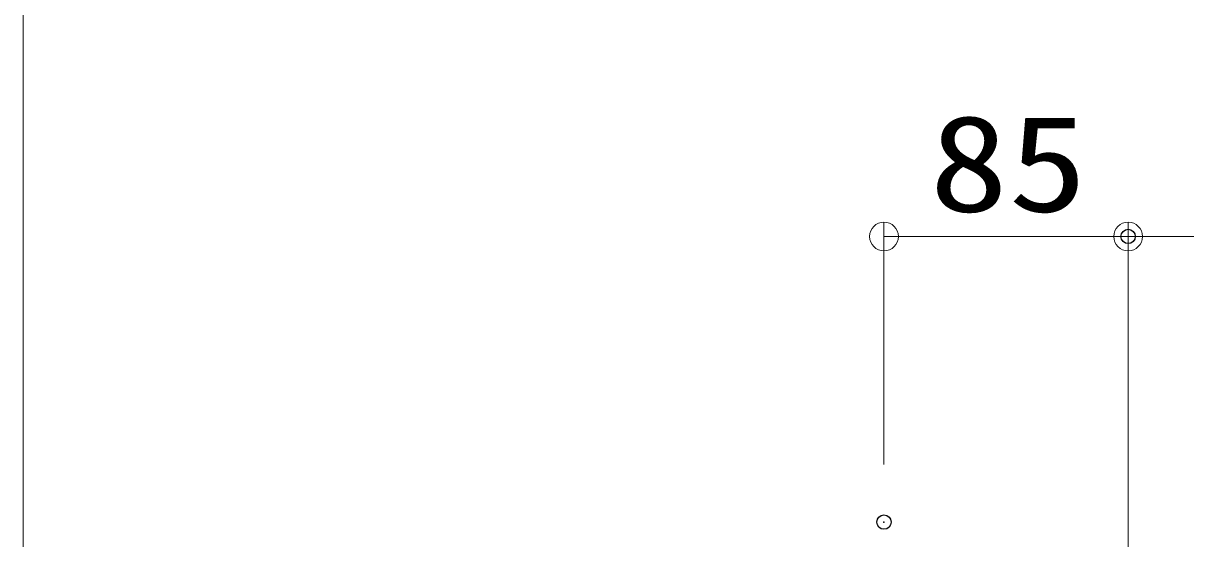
# Model space of a CAD drawing. Units: millimetres, scale not verified. Extents: x -1999 to 2001, y -1385 to 1385.
# Drawn here: x -1999.3 to -1594.6, y 131.1 to 310.7 of the extents above; entities that cross this region are included whole.
import ezdxf
from ezdxf.enums import TextEntityAlignment as Align

# ---------------------------------------------------------------- set-up
doc = ezdxf.new("R2010")
doc.units = ezdxf.units.MM
doc.header["$LTSCALE"] = 10
doc.header["$PDMODE"] = 32
doc.header["$PDSIZE"] = 5
for name, color, linetype, lineweight in [('0-0_zumenwaku', 6, 'Continuous', 9), ('0-2_一般寸法', 1, 'Continuous', 9), ('0-3_0', 4, 'Continuous', 9), ('0-8_08文字', 1, 'Continuous', 9)]:
    doc.layers.add(name, color=color, linetype=linetype, lineweight=lineweight)
doc.layers.add('0-4_DEFPOINTS', color=7, linetype='Continuous')
doc.styles.add('ＭＳ ゴシック', font='')
doc.styles.get('ＭＳ ゴシック').set_extended_font_data('MS Gothic')

# ---------------------------------------------------------------- blocks, each defined once
blk = doc.blocks.new('_ORIGIN')
at = {"layer": '0-3_0', "color": 1}
blk.add_line((0, 0), (-10, 0), dxfattribs=at)
blk.add_circle((0, 0), 5, dxfattribs=at)

msp = doc.modelspace()

# ---------------------------------------------------------------- linework, layer by layer
at = {"layer": '0-0_zumenwaku'}
msp.add_lwpolyline([(-1999.35, -1385.32), (2000.64, -1385.32), (2000.64, 1384.68), (-1999.35, 1384.68)], close=True, dxfattribs=at)
at = {"layer": '0-2_一般寸法'}
for p, q in [((-1614.67, 52.83), (-1614.67, 241.39)), ((-1274.67, 236.39), (-1604.67, 236.39))]:
    msp.add_line(p, q, dxfattribs=at)
at = {"layer": '0-4_DEFPOINTS'}
for p in [(-1614.67, 236.39), (-1614.67, 236.39), (-1699.67, 136.92)]:
    msp.add_point(p, dxfattribs=at)
at = {"layer": '0-8_08文字'}
for p, q in [((-1699.67, 156.92), (-1699.67, 241.39)), ((-1614.67, 52.83), (-1614.67, 241.39)), ((-1689.67, 236.39), (-1624.67, 236.39))]:
    msp.add_line(p, q, dxfattribs=at)

# ---------------------------------------------------------------- block references
at = {"layer": '0-2_一般寸法', "rotation": 180}
msp.add_blockref('_ORIGIN', (-1614.67, 236.39), dxfattribs=at)
at = {"layer": '0-8_08文字', "rotation": 180}
msp.add_blockref('_ORIGIN', (-1699.67, 236.39), dxfattribs=at)
at = {"layer": '0-8_08文字'}
msp.add_blockref('_ORIGIN', (-1614.67, 236.39), dxfattribs=at)

# ---------------------------------------------------------------- texts
at = {"layer": '0-8_08文字', "color": 2, "style": 'ＭＳ ゴシック', "width": 1.2}
msp.add_text('85', height=33.65, dxfattribs=at).set_placement((-1683.84, 234.91), align=Align.BOTTOM_LEFT)

doc.saveas('drawing.dxf')
